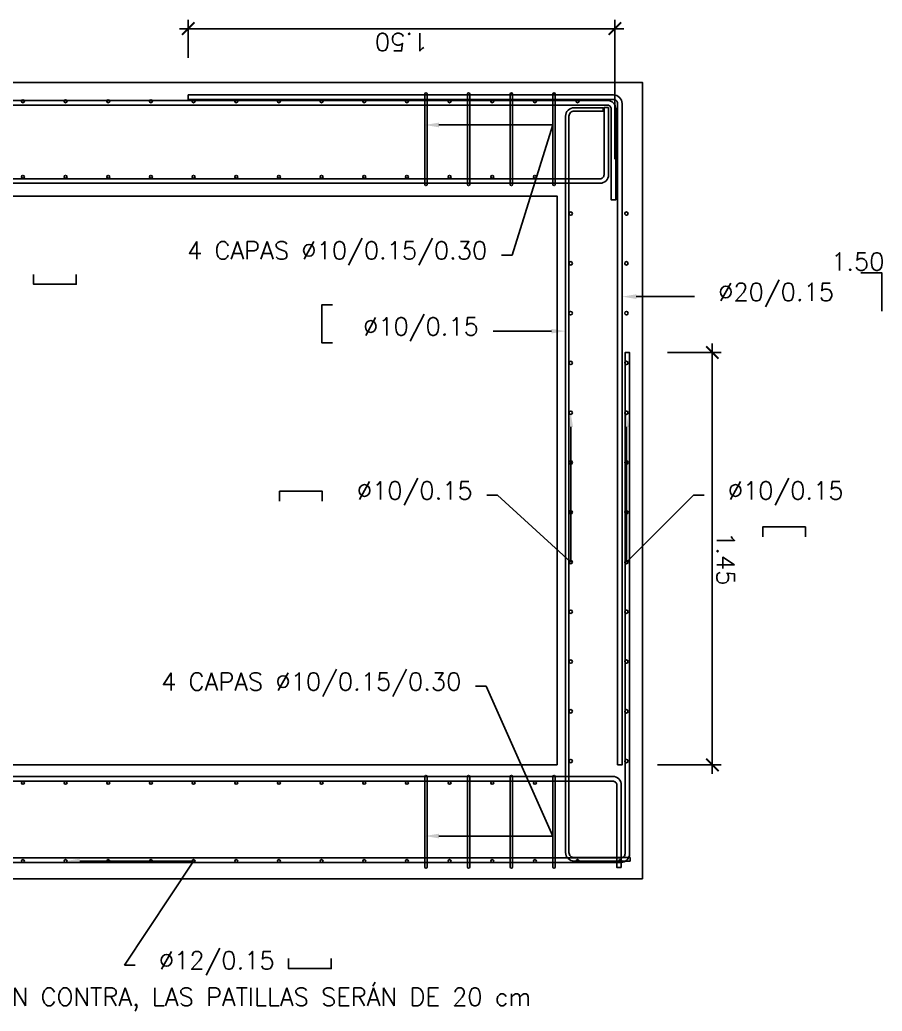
# Model space of a CAD drawing. Header units: metres. Extents: x 1291 to 1536, y 1774 to 1932.
# Drawn here: x 1307.224 to 1310.255, y 1804.508 to 1807.994 of the extents above; entities that cross this region are included whole.
import ezdxf
from ezdxf import colors
from ezdxf.entities.mleader import LeaderData, LeaderLine
from ezdxf.math import Vec2, Vec3

# ---------------------------------------------------------------- set-up
doc = ezdxf.new("R2010")
doc.units = ezdxf.units.M
doc.linetypes.add('CONTINUA', pattern=[0])
for name, color, linetype in [('YPSOM_ARMADURAS', 164, 'Continuous'), ('YPSOM_CONTORNO NEGRO', 2, 'CONTINUA'), ('YPSOM_COTAS', 1, 'Continuous'), ('YPSOM_TITULOS', 2, 'Continuous')]:
    doc.layers.add(name, color=color, linetype=linetype)
doc.styles.add('YPSOM-TEXTO', font='romans.shx')
doc.styles.add('YPSOM_25', font='romans.shx', dxfattribs={"height": 0.0625})
doc.dimstyles.new('YPSOM_25', dxfattribs={"dimscale": 0.025, "dimtxt": 2.5, "dimasz": 1.75, "dimexe": 1.25, "dimexo": 5, "dimtad": 1, "dimzin": 1, "dimdsep": 46, "dimtxsty": 'YPSOM-TEXTO', "dimblk": 'ARCHTICK', "dimcen": 0, "dimdle": 1.25, "dimclrd": 1, "dimclre": 9, "dimclrt": 2, "dimadec": 0, "dimazin": 0, "dimtfac": 1, "dimtmove": 0, "dimatfit": 3, "dimfxl": 1, "dimarcsym": 0})

# ---------------------------------------------------------------- blocks, each defined once
blk = doc.blocks.new('*U83')
at = {"layer": 'YPSOM_ARMADURAS'}
blk.add_circle((0, 0), 0.005, dxfattribs=at)
blk = doc.blocks.new('*U84')
at = {"layer": 'YPSOM_COTAS', "color": 0, "linetype": 'ByBlock', "lineweight": -2, "transparency": 16777216}
for p in [(-12.9801, -7.5177), (-13.11, -7.5929), (-13.2398, -7.668), (-13.3696, -7.7432), (-13.4994, -7.8184), (-13.6292, -7.8936), (-13.759, -7.9688), (-13.8888, -8.0439), (-14.0186, -8.1191), (-14.1484, -8.1943), (-14.2782, -8.2695), (-14.408, -8.3446), (-14.5378, -8.4198)]:
    blk.add_blockref('*U83', p, dxfattribs=at)
blk = doc.blocks.new('*U59')
at = {"layer": 'YPSOM_ARMADURAS'}
blk.add_circle((0, 0), 0.005, dxfattribs=at)
blk = doc.blocks.new('*U60')
at = {"layer": 'YPSOM_COTAS', "color": 0, "linetype": 'ByBlock', "lineweight": -2, "transparency": 16777216}
for p in [(-12.9801, -7.5177), (-13.11, -7.5929), (-13.2398, -7.668), (-13.3696, -7.7432), (-13.4994, -7.8184), (-13.6292, -7.8936), (-13.759, -7.9688), (-13.8888, -8.0439), (-14.0186, -8.1191), (-14.1484, -8.1943), (-14.2782, -8.2695), (-14.408, -8.3446), (-14.5378, -8.4198), (-14.6676, -8.495), (-14.7974, -8.5702)]:
    blk.add_blockref('*U59', p, dxfattribs=at)
blk = doc.blocks.new('*U81')
at = {"layer": 'YPSOM_ARMADURAS'}
blk.add_circle((0, 0), 0.005, dxfattribs=at)
blk = doc.blocks.new('*U82')
at = {"layer": 'YPSOM_COTAS', "color": 0, "linetype": 'ByBlock', "lineweight": -2, "transparency": 16777216}
for p in [(-12.9801, -7.5177), (-13.11, -7.5929), (-13.2398, -7.668), (-13.3696, -7.7432), (-13.4994, -7.8184), (-13.6292, -7.8936), (-13.759, -7.9688), (-13.8888, -8.0439), (-14.0186, -8.1191), (-14.1484, -8.1943), (-14.2782, -8.2695), (-14.408, -8.3446), (-14.5378, -8.4198), (-14.6676, -8.495)]:
    blk.add_blockref('*U81', p, dxfattribs=at)
blk = doc.blocks.new('*U69')
at = {"layer": 'YPSOM_ARMADURAS'}
blk.add_circle((0, 0), 0.005, dxfattribs=at)
blk = doc.blocks.new('*U70')
at = {"layer": 'YPSOM_COTAS', "color": 0, "linetype": 'ByBlock', "lineweight": -2, "transparency": 16777216}
for p in [(-12.9801, -7.5177), (-13.11, -7.5929), (-13.2398, -7.668), (-13.3696, -7.7432), (-13.4994, -7.8184), (-13.6292, -7.8936), (-13.759, -7.9688), (-13.8888, -8.0439), (-14.0186, -8.1191), (-14.1484, -8.1943), (-14.2782, -8.2695), (-14.408, -8.3446), (-14.5378, -8.4198)]:
    blk.add_blockref('*U69', p, dxfattribs=at)
blk = doc.blocks.new('*U85')
at = {"layer": 'YPSOM_ARMADURAS'}
blk.add_circle((0, 0), 0.006, dxfattribs=at)
blk = doc.blocks.new('*U86')
at = {"layer": 'YPSOM_COTAS', "color": 0, "linetype": 'ByBlock', "lineweight": -2, "transparency": 16777216}
for p in [(0, 0), (0.0877, -0.1514), (0.1754, -0.3029), (0.2631, -0.4543), (0.3508, -0.6057), (0.4385, -0.7572), (0.5262, -0.9086), (0.6139, -1.06), (0.7017, -1.2115), (0.7894, -1.3629), (0.8771, -1.5144), (0.9648, -1.6658)]:
    blk.add_blockref('*U85', p, dxfattribs=at)
blk = doc.blocks.new('*U61')
at = {"layer": 'YPSOM_ARMADURAS'}
blk.add_circle((0, 0), 0.006, dxfattribs=at)
blk = doc.blocks.new('*U62')
at = {"layer": 'YPSOM_COTAS', "color": 0, "linetype": 'ByBlock', "lineweight": -2, "transparency": 16777216}
for p in [(0, 0), (0.0877, -0.1514), (0.1754, -0.3029), (0.2631, -0.4543), (0.3508, -0.6057), (0.4385, -0.7572), (0.5262, -0.9086), (0.6139, -1.06), (0.7017, -1.2115), (0.7894, -1.3629), (0.8771, -1.5144), (0.9648, -1.6658)]:
    blk.add_blockref('*U61', p, dxfattribs=at)
blk = doc.blocks.new('_ArchTick')
at = {"color": 0, "linetype": 'ByBlock', "const_width": 0.15}
blk.add_lwpolyline([(-0.5, -0.5), (0.5, 0.5)], dxfattribs=at)
blk = doc.blocks.new('*D87')
at = {"layer": 'Defpoints', "color": 0, "transparency": 16777216}
for p in [(1309.3158, 1807.9627), (1307.8158, 1807.7352), (1309.3158, 1807.3791)]:
    blk.add_point(p, dxfattribs=at)
at = {"layer": 'YPSOM_COTAS', "color": 9, "lineweight": -2, "transparency": 16777216}
for p, q in [((1307.8158, 1807.8602), (1307.8158, 1807.9939)), ((1309.3158, 1807.5041), (1309.3158, 1807.9939))]:
    blk.add_line(p, q, dxfattribs=at)
at = {"layer": 'YPSOM_COTAS', "color": 1, "lineweight": -2, "transparency": 16777216}
blk.add_line((1307.7846, 1807.9627), (1309.3471, 1807.9627), dxfattribs=at)
at = {"layer": 'YPSOM_COTAS', "color": 1, "lineweight": -2, "transparency": 16777216, "xscale": 0.04375, "yscale": 0.04375, "zscale": 0.04375, "rotation": 180}
blk.add_blockref('_ArchTick', (1307.8158, 1807.9627), dxfattribs=at)
at = {"layer": 'YPSOM_COTAS', "color": 1, "lineweight": -2, "transparency": 16777216, "xscale": 0.04375, "yscale": 0.04375, "zscale": 0.04375}
blk.add_blockref('_ArchTick', (1309.3158, 1807.9627), dxfattribs=at)
at = {"layer": 'YPSOM_COTAS', "color": 2, "transparency": 16777216, "insert": (1308.5658, 1807.9158), "char_height": 0.0625, "attachment_point": 5, "rotation": 180, "style": 'YPSOM-TEXTO'}
blk.add_mtext('1.50', dxfattribs=at)
blk = doc.blocks.new('*D89')
at = {"layer": 'Defpoints', "color": 0, "transparency": 16777216}
for p in [(1309.3759, 1806.8241), (1309.3407, 1805.3741), (1309.6582, 1805.3741)]:
    blk.add_point(p, dxfattribs=at)
at = {"layer": 'YPSOM_COTAS', "color": 1, "lineweight": -2, "transparency": 16777216}
blk.add_line((1309.6582, 1806.8553), (1309.6582, 1805.3428), dxfattribs=at)
at = {"layer": 'YPSOM_COTAS', "color": 9, "lineweight": -2, "transparency": 16777216}
for p, q in [((1309.5009, 1806.8241), (1309.6895, 1806.8241)), ((1309.4657, 1805.3741), (1309.6895, 1805.3741))]:
    blk.add_line(p, q, dxfattribs=at)
at = {"layer": 'YPSOM_COTAS', "color": 1, "lineweight": -2, "transparency": 16777216, "xscale": 0.04375, "yscale": 0.04375, "zscale": 0.04375}
for p, rotation in [((1309.6582, 1806.8241), 90), ((1309.6582, 1805.3741), 270)]:
    blk.add_blockref('_ArchTick', p, dxfattribs=dict(at, rotation=rotation))
at = {"layer": 'YPSOM_COTAS', "color": 2, "transparency": 16777216, "insert": (1309.7051, 1806.0991), "char_height": 0.0625, "attachment_point": 5, "rotation": 270, "style": 'YPSOM-TEXTO'}
blk.add_mtext('1.45', dxfattribs=at)

msp = doc.modelspace()

# ---------------------------------------------------------------- linework, layer by layer
at = {"layer": 'YPSOM_ARMADURAS', "elevation": 40.44465}
for points in [[(1308.6551, 1807.41517), (1308.6551, 1807.73317, 1), (1308.6471, 1807.73317), (1308.6471, 1807.41517, 1)], [(1308.8051, 1807.41517), (1308.8051, 1807.73317, 1), (1308.7971, 1807.73317), (1308.7971, 1807.41517, 1)], [(1308.95571, 1807.41509), (1308.95571, 1807.73309, 1), (1308.94771, 1807.73309), (1308.94771, 1807.41509, 1)], [(1309.10571, 1807.41509), (1309.10571, 1807.73309, 1), (1309.09771, 1807.73309), (1309.09771, 1807.41509, 1)], [(1301.86221, 1807.71042), (1301.86221, 1807.69442), (1309.2889, 1807.69442, -0.4142136), (1309.3029, 1807.68042), (1309.3029, 1807.36042), (1309.3189, 1807.36042), (1309.3189, 1807.68042, 0.4142136), (1309.2889, 1807.71042)], [(1309.32472, 1805.37409), (1309.32472, 1807.69993, 0.4142136), (1309.31072, 1807.71393), (1307.81582, 1807.71393), (1307.81582, 1807.72993), (1309.31072, 1807.72993, -0.4142136), (1309.34072, 1807.69993), (1309.34072, 1805.37409)], [(1309.29342, 1807.68527), (1309.29342, 1807.44909, -0.4142136), (1309.26342, 1807.41909), (1292.03561, 1807.41909, -0.4142136), (1292.00561, 1807.44909), (1292.00561, 1807.67584), (1292.02161, 1807.67584), (1292.02161, 1807.44909, 0.4142136), (1292.03561, 1807.43509), (1309.26342, 1807.43509, 0.4142136), (1309.27742, 1807.44909), (1309.27742, 1807.68527)], [(1309.36909, 1805.0481), (1309.17221, 1805.0481, -0.4142136), (1309.15421, 1805.0661), (1309.15421, 1807.65493, -0.4142136), (1309.17221, 1807.67293), (1309.27441, 1807.67293), (1309.27441, 1807.68493), (1309.17221, 1807.68493, 0.4142136), (1309.14221, 1807.65493), (1309.14221, 1805.0661, 0.4142136), (1309.17221, 1805.0361), (1309.36909, 1805.0361)], [(1297.78721, 1805.0315), (1297.78721, 1805.0475), (1309.33721, 1805.0475, 0.4142136), (1309.35121, 1805.0615), (1309.35121, 1806.82409), (1309.36721, 1806.82409), (1309.36721, 1805.0615, -0.4142136), (1309.33721, 1805.0315)], [(1309.33825, 1805.01382), (1309.33825, 1805.30341, 0.4142136), (1309.30825, 1805.33341), (1292.01084, 1805.33341, 0.4142136), (1291.98084, 1805.30341), (1291.98084, 1805.01461), (1291.99684, 1805.01461), (1291.99684, 1805.30341, -0.4142136), (1292.01084, 1805.31741), (1309.30825, 1805.31741, -0.4142136), (1309.32225, 1805.30341), (1309.32225, 1805.01382)], [(1308.6551, 1805.33302), (1308.6551, 1805.01502, -1), (1308.6471, 1805.01502), (1308.6471, 1805.33302, -1)], [(1308.8051, 1805.33302), (1308.8051, 1805.01502, -1), (1308.7971, 1805.01502), (1308.7971, 1805.33302, -1)], [(1308.95571, 1805.33309), (1308.95571, 1805.01509, -1), (1308.94771, 1805.01509), (1308.94771, 1805.33309, -1)], [(1309.10571, 1805.33309), (1309.10571, 1805.01509, -1), (1309.09771, 1805.01509), (1309.09771, 1805.33309, -1)]]:
    msp.add_lwpolyline(points, format="xyb", close=True, dxfattribs=at)
at = {"layer": 'YPSOM_CONTORNO NEGRO', "elevation": 40.44465}
for points in [[(1291.91221, 1807.77409), (1309.41221, 1807.77409), (1309.41221, 1804.97409), (1291.91221, 1804.97409)], [(1309.11221, 1805.37409), (1309.11221, 1807.37409), (1305.11221, 1807.37409), (1305.11221, 1805.37409)]]:
    msp.add_lwpolyline(points, close=True, dxfattribs=at)
at = {"layer": 'YPSOM_COTAS', "elevation": 76.49915}
for points in [[(1310.2542, 1806.96983), (1310.2542, 1806.96983), (1310.2542, 1807.10411), (1310.18062, 1807.10411)], [(1307.27199, 1807.09902), (1307.27199, 1807.06402), (1307.42199, 1807.06402), (1307.42199, 1807.09902)], [(1308.32337, 1806.85776), (1308.28552, 1806.85776), (1308.28552, 1806.99204), (1308.32337, 1806.99204)], [(1308.28706, 1806.30124), (1308.28706, 1806.33624), (1308.13706, 1806.33624), (1308.13706, 1806.30124)], [(1309.9855, 1806.17609), (1309.9855, 1806.21109), (1309.8355, 1806.21109), (1309.8355, 1806.17609)], [(1308.16865, 1804.69305), (1308.16865, 1804.65805), (1308.31865, 1804.65805), (1308.31865, 1804.69305)]]:
    msp.add_lwpolyline(points, dxfattribs=at)

# ---------------------------------------------------------------- block references
at = {"layer": 'YPSOM_COTAS', "rotation": 149.9219293473802}
for name, p in [('*U82', (1292.23455, 1807.70753, 40.44465)), ('*U70', (1292.23455, 1807.44206, 40.44465)), ('*U84', (1292.23455, 1805.31109, 40.44465)), ('*U60', (1292.23455, 1805.03609, 40.44465)), ('*U86', (1309.16021, 1805.38756, 40.44465)), ('*U62', (1309.35621, 1805.38755, 40.44465))]:
    msp.add_blockref(name, p, dxfattribs=at)

# ---------------------------------------------------------------- texts
at = {"layer": 'YPSOM_TITULOS', "char_height": 0.0625, "style": 'YPSOM_25'}
for s, width, insert, attachment_point, rotation in [('1.50', 0.1366613, (1310.26334, 1807.17521, 40.44465), 3, 0), ('SALVO INDICACIÓN EN CONTRA, LAS PATILLAS SERÁN DE 20 cm', 3.7069424, (1306.34603, 1804.58981, 40.44465), 1, 360)]:
    msp.add_mtext_dynamic_manual_height_columns(s, width=width, gutter_width=0.1875, heights=[0], dxfattribs=dict(at, insert=insert, attachment_point=attachment_point, rotation=rotation))

# ---------------------------------------------------------------- dimensions: what is measured, and where the dimension line sits
at = {"layer": 'YPSOM_COTAS'}
dim = msp.add_linear_dim(base=(1309.31582, 1807.96267, 40.44465), p1=(1307.81582, 1807.73522, 40.44465), p2=(1309.31582, 1807.37909, 40.44465), dimstyle='YPSOM_25', dxfattribs=at)
dim.commit()
dim.dimension.update_dxf_attribs({"geometry": '*D87', "text_midpoint": (1308.56582, 1807.91579, 40.44465)})
dim = msp.add_linear_dim(base=(1309.65821, 1805.37409, 40.44465), p1=(1309.37594, 1806.82409, 40.44465), p2=(1309.34072, 1805.37409, 40.44465), angle=90, dimstyle='YPSOM_25', dxfattribs=at)
dim.commit()
dim.dimension.update_dxf_attribs({"geometry": '*D89', "text_midpoint": (1309.70509, 1806.09909, 40.44465)})

# ---------------------------------------------------------------- leaders
ml = msp.add_multileader_mtext('Standard', dxfattribs=at)
ml.set_content('4 CAPAS Ø10/0.15/0.30', color=2, style='YPSOM-TEXTO')
ml.set_leader_properties(color=1)
ml.build(insert=Vec2(0, 0))
ml.multileader.update_dxf_attribs({"text_left_attachment_type": 2, "text_right_attachment_type": 2, "dogleg_length": 1.5, "arrow_head_size": 0.05, "scale": 0.025})
ctx = ml.context
ctx.base_point, ctx.scale, ctx.char_height, ctx.arrow_head_size, ctx.landing_gap_size, ctx.plane_origin, ctx.plane_x_axis, ctx.plane_y_axis = Vec3(1307.62645, 1807.16685, 40.44465), 0.025, 0.0625, 0.05, 0.05, Vec3(1309.0971, 1807.52417, 40.44465), Vec3(1, 0, 0), Vec3(0, 1, 0)
ctx.left_attachment, ctx.right_attachment, ctx.text_align_type = 2, 2, 2
notes = []
notes.append((ctx, [(1, (1, 1, 0), (1308.95442, 1807.16685, 40.44465), (-1, 0, 0), 0.0375, [(5, [(1308.6471, 1807.62417, 40.44465), (1308.7971, 1807.62417, 40.44465), (1308.9471, 1807.62417, 40.44465), (1309.0971, 1807.62417, 40.44465)], 0, [])])]))
ctx.mtext.insert, ctx.mtext.text_direction, ctx.mtext.alignment, ctx.mtext.flow_direction = Vec3(1308.86692, 1807.21447, 40.44465), Vec3(1, 0, 0), 3, 5
ml = msp.add_multileader_mtext('Standard', dxfattribs=at)
ml.set_content('Ø20/0.15', color=2, style='YPSOM-TEXTO')
ml.set_leader_properties(color=1)
ml.build(insert=Vec2(0, 0))
ml.multileader.update_dxf_attribs({"text_left_attachment_type": 2, "text_right_attachment_type": 2, "dogleg_length": 1.5, "arrow_head_size": 0.05, "scale": 0.025})
ctx = ml.context
ctx.base_point, ctx.scale, ctx.char_height, ctx.arrow_head_size, ctx.landing_gap_size, ctx.plane_origin, ctx.plane_x_axis, ctx.plane_y_axis = Vec3(1309.59552, 1807.02062, 40.44465), 0.025, 0.0625, 0.05, 0.05, Vec3(1309.34072, 1807.02062, 40.44465), Vec3(1, 0, 0), Vec3(0, 1, 0)
ctx.left_attachment, ctx.right_attachment, ctx.text_align_type = 2, 2, 2
notes.append((ctx, [(0, (1, 1, 0), (1309.55802, 1807.02062, 40.44465), (1, 0, 0), 0.0375, [(0, [(1309.34072, 1807.02062, 40.44465)], 0, [])])]))
ctx.mtext.insert, ctx.mtext.text_direction, ctx.mtext.rotation, ctx.mtext.alignment, ctx.mtext.flow_direction = Vec3(1310.086, 1807.06824, 40.44465), Vec3(1, 0, 0), 6.2831853, 3, 5
ml = msp.add_multileader_mtext('Standard', dxfattribs=at)
ml.set_content('Ø10/0.15', color=2, style='YPSOM-TEXTO')
ml.set_leader_properties(color=1)
ml.build(insert=Vec2(0, 0))
ml.multileader.update_dxf_attribs({"text_left_attachment_type": 2, "text_right_attachment_type": 2, "dogleg_length": 1.5, "arrow_head_size": 0.05, "scale": 0.025})
ctx = ml.context
ctx.base_point, ctx.scale, ctx.char_height, ctx.arrow_head_size, ctx.landing_gap_size, ctx.plane_origin, ctx.plane_x_axis, ctx.plane_y_axis = Vec3(1308.34694, 1806.89927, 40.44465), 0.025, 0.0625, 0.05, 0.05, Vec3(1309.14221, 1806.89927, 40.44465), Vec3(1, 0, 0), Vec3(0, 1, 0)
ctx.left_attachment, ctx.right_attachment, ctx.text_align_type = 2, 2, 2
notes.append((ctx, [(0, (1, 1, 0), (1308.92492, 1806.89927, 40.44465), (-1, 0, 0), 0.0375, [(0, [(1309.14221, 1806.89927, 40.44465)], 0, [])])]))
ctx.mtext.insert, ctx.mtext.text_direction, ctx.mtext.rotation, ctx.mtext.alignment, ctx.mtext.flow_direction = Vec3(1308.83742, 1806.94689, 40.44465), Vec3(1, 0, 0), 6.2831853, 3, 5
ml = msp.add_multileader_mtext('Standard', dxfattribs=at)
ml.set_content('Ø10/0.15', color=2, style='YPSOM-TEXTO')
ml.set_leader_properties(color=1)
ml.build(insert=Vec2(0, 0))
ml.multileader.update_dxf_attribs({"text_left_attachment_type": 2, "text_right_attachment_type": 2, "dogleg_length": 1.5, "arrow_head_size": 0.05, "scale": 0.025})
ctx = ml.context
ctx.base_point, ctx.scale, ctx.char_height, ctx.arrow_head_size, ctx.landing_gap_size, ctx.plane_origin, ctx.plane_x_axis, ctx.plane_y_axis = Vec3(1308.32525, 1806.32256, 40.44465), 0.025, 0.0625, 0.05, 0.05, Vec3(1309.16021, 1806.61256, 40.44465), Vec3(1, 0, 0), Vec3(0, 1, 0)
ctx.left_attachment, ctx.right_attachment, ctx.text_align_type = 2, 2, 2
notes.append((ctx, [(0, (1, 1, 0), (1308.90323, 1806.32256, 40.44465), (-1, 0, 0), 0.0375, [(1, [(1309.16021, 1806.61256, 40.44465), (1309.16021, 1806.08756, 40.44465)], 0, [])])]))
ctx.mtext.insert, ctx.mtext.text_direction, ctx.mtext.rotation, ctx.mtext.alignment, ctx.mtext.flow_direction = Vec3(1308.81573, 1806.37018, 40.44465), Vec3(1, 0, 0), 6.2831853, 3, 5
ml = msp.add_multileader_mtext('Standard', dxfattribs=at)
ml.set_content('Ø10/0.15', color=2, style='YPSOM-TEXTO')
ml.set_leader_properties(color=1)
ml.build(insert=Vec2(0, 0))
ml.multileader.update_dxf_attribs({"text_left_attachment_type": 2, "text_right_attachment_type": 2, "dogleg_length": 1.5, "arrow_head_size": 0.05, "scale": 0.025})
ctx = ml.context
ctx.base_point, ctx.scale, ctx.char_height, ctx.arrow_head_size, ctx.landing_gap_size, ctx.plane_origin, ctx.plane_x_axis, ctx.plane_y_axis = Vec3(1309.62921, 1806.32256, 40.44465), 0.025, 0.0625, 0.05, 0.05, Vec3(1309.33472, 1806.61256, 40.44465), Vec3(1, 0, 0), Vec3(0, 1, 0)
ctx.left_attachment, ctx.right_attachment, ctx.text_align_type = 2, 2, 2
notes.append((ctx, [(0, (1, 1, 0), (1309.59171, 1806.32256, 40.44465), (1, 0, 0), 0.0375, [(1, [(1309.35621, 1806.61255, 40.44465), (1309.35621, 1806.08755, 40.44465)], 0, [])])]))
ctx.mtext.insert, ctx.mtext.text_direction, ctx.mtext.rotation, ctx.mtext.alignment, ctx.mtext.flow_direction = Vec3(1310.11969, 1806.37018, 40.44465), Vec3(1, 0, 0), 6.2831853, 3, 5
ml = msp.add_multileader_mtext('Standard', dxfattribs=at)
ml.set_content('4 CAPAS Ø10/0.15/0.30', color=2, style='YPSOM-TEXTO')
ml.set_leader_properties(color=1)
ml.build(insert=Vec2(0, 0))
ml.multileader.update_dxf_attribs({"text_left_attachment_type": 2, "text_right_attachment_type": 2, "dogleg_length": 1.5, "arrow_head_size": 0.05, "scale": 0.025})
ctx = ml.context
ctx.base_point, ctx.scale, ctx.char_height, ctx.arrow_head_size, ctx.landing_gap_size, ctx.plane_origin, ctx.plane_x_axis, ctx.plane_y_axis = Vec3(1307.53537, 1805.65071, 40.44465), 0.025, 0.0625, 0.05, 0.05, Vec3(1309.0971, 1805.22402, 40.44465), Vec3(1, 0, 0), Vec3(0, 1, 0)
ctx.left_attachment, ctx.right_attachment, ctx.text_align_type = 2, 2, 2
notes.append((ctx, [(1, (1, 1, 0), (1308.86334, 1805.65071, 40.44465), (-1, 0, 0), 0.0375, [(5, [(1308.6471, 1805.12402, 40.44465), (1308.7971, 1805.12402, 40.44465), (1308.9471, 1805.12402, 40.44465), (1309.0971, 1805.12402, 40.44465)], 0, [])])]))
ctx.mtext.insert, ctx.mtext.text_direction, ctx.mtext.rotation, ctx.mtext.alignment, ctx.mtext.flow_direction = Vec3(1308.77584, 1805.69833, 40.44465), Vec3(1, 0, 0), 6.2831853, 3, 5
ml = msp.add_multileader_mtext('Standard', dxfattribs=at)
ml.set_content('Ø12/0.15', color=2, style='YPSOM-TEXTO')
ml.set_leader_properties(color=1)
ml.build(insert=Vec2(0, 0))
ml.multileader.update_dxf_attribs({"text_left_attachment_type": 2, "text_right_attachment_type": 2, "dogleg_length": 1.5, "arrow_head_size": 0.05, "scale": 0.025})
ctx = ml.context
ctx.base_point, ctx.scale, ctx.char_height, ctx.arrow_head_size, ctx.landing_gap_size, ctx.plane_origin, ctx.plane_x_axis, ctx.plane_y_axis = Vec3(1307.62905, 1804.67057, 40.44465), 0.025, 0.0625, 0.05, 0.05, Vec3(1307.88455, 1805.13609, 40.44465), Vec3(1, 0, 0), Vec3(0, 1, 0)
ctx.left_attachment, ctx.right_attachment, ctx.text_align_type = 2, 2, 2
notes.append((ctx, [(0, (1, 1, 0), (1307.59155, 1804.67057, 40.44465), (1, 0, 0), 0.0375, [(1, [(1307.38455, 1805.03609, 40.44465), (1307.83455, 1805.03609, 40.44465)], 0, [])])]))
ctx.mtext.insert, ctx.mtext.text_direction, ctx.mtext.alignment, ctx.mtext.flow_direction = Vec3(1308.11953, 1804.71819, 40.44465), Vec3(1, 0, 0), 3, 5
for ctx, leaders in notes:
    for number, flags, end, landing, length, lines in leaders:
        leader = LeaderData()
        leader.index, (leader.has_last_leader_line, leader.has_dogleg_vector, leader.attachment_direction) = number, flags
        leader.last_leader_point, leader.dogleg_vector, leader.dogleg_length = Vec3(end), Vec3(landing), length
        for number, points, colour, breaks in lines:
            line = LeaderLine()
            line.index, line.vertices, line.color, line.breaks = number, Vec3.list(points), colors.encode_raw_color(colour), breaks
            leader.lines.append(line)
        ctx.leaders.append(leader)

doc.saveas('drawing.dxf')
